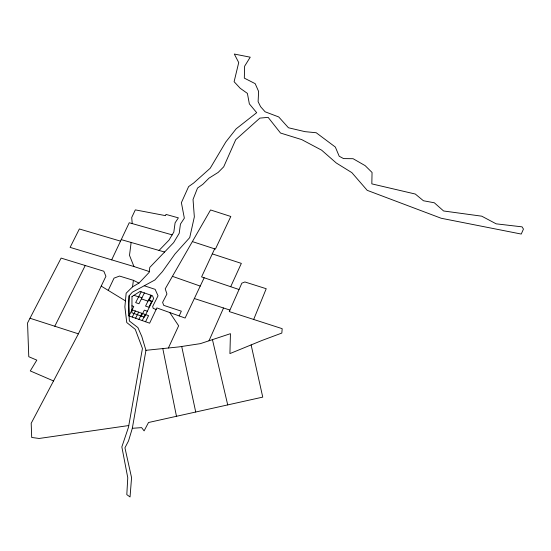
<?xml version="1.0" encoding="UTF-8"?>
<svg xmlns="http://www.w3.org/2000/svg" width="551" height="551" viewBox="0 0 551 551"><rect width="100%" height="100%" fill="white"/><g stroke="black" fill="none" stroke-linecap="round" stroke-linejoin="round"><path stroke-width="0.83" d="M204.166 277.766L185.102 318.044L156.877 307.933L149.624 323.175L128.982 315.888L129.12 295.804L132.316 292.237L154.817 280.018L162.414 271.643L174.977 253.997L189.723 237.598L194.345 216.88L193.029 199.462L197.527 188.049L202.837 184.31L209.029 178.131L218.196 172.394L223.699 166.829L235.732 139.692L259.858 118.114L268.123 117.356L280.521 133.039L301.721 139.603L321.612 150.154L336.262 162.979L351.855 172.635L367.2 190.336L441.172 218.251L521.26 234.058L523.45 229.078L522.066 226.854L496.175 223.837L481.753 216.185L443.596 210.978L434.312 202.782L423.423 200.75L415.302 194.042L371.829 183.876L372.056 172.47L365.141 165.631L353.095 158.709L343.576 158.598L339.202 156.236L335.332 147.041L316.212 132.743L305.006 131.655L288.449 127.763L278.723 116.943L265.107 111.791L260.589 106.687L258.116 101.659L258.612 91.418L255.189 83.662L244.32 78.125L244.63 66.196L250.23 57.187L234.306 54.046L238.721 62.559L234.106 81.7L240.243 88.318L247.392 93.388L249.355 103.884L256.697 112.686L236.159 128.831L225.82 141.965L210.206 168.255L193.635 183.049L188.621 186.589L181.389 202.665L184.344 218.155L180.439 224.105L179.213 233.287L173.62 242.647L149.782 267.407L149.225 272.304L139.079 283.007L132.516 286.878L126.151 293.208L124.87 306.9L126.764 322.542L135.257 329.34L142.44 348.439L128.466 427.314L121.847 446.895L127.77 477.745L126.806 494.626L130.043 496.954L131.565 477.662L124.939 447.811L128.521 440.931L132.323 428.299L145.946 350.319L141.821 336.53L137.908 327.604L129.354 320.971L128.493 304.462L129.12 295.804M131.138 242.454L129.499 255.354L133.955 266.539L149.314 271.547M132.516 286.878L133.411 280.321L119.533 276.058L114.023 278.138L108.23 290.384M253.674 319.463L266.223 288.724L244.913 281.974L241.841 283.173L229.257 311.577L282.195 328.671L281.823 333.066L262.138 340.401L229.919 353.59L230.442 333.679L200.406 343.631L178.923 346.91L145.946 350.319M208.981 340.793L223.527 307.995M179.192 315.93L181.327 311.17L163.709 305.364L162.621 302.354L166.939 294.007L165.224 288.855L210.551 209.952L230.807 216.481L215.407 249.107L192.375 241.593M230.69 286.713L241.338 263.385L212.293 253.887L201.583 276.898L239.017 289.516M168.386 347.998L178.648 325.772L169.784 312.555M212.293 253.887L214.649 248.859M111.674 259.852L129.23 222.749L172.16 234.857M128.782 425.537L39.128 438.465L31.703 437.46L31.193 423.285L78.394 333.837L105.923 276.265L103.829 271.23L61.12 258.095L27.55 322.969L28.776 356.704L36.807 360.14L30.284 370.926L53.53 380.955M145.567 321.743L148.57 315.647L132.033 309.827M142.241 320.572L145.25 314.476M141.373 316.109L144.328 310.165L147.365 311.232M151.642 295.453L149.101 300.564L152.124 301.617M138.914 319.394L141.944 313.312M150.946 295.212L145.54 306.074L148.846 307.224L151.814 301.232L148.522 300.081M135.601 318.223L138.632 312.148M54.79 326.233L85.24 265.513M132.288 317.052L135.332 310.991M144.39 292.939L138.955 303.766L135.67 302.616L141.159 291.816M128.982 315.888L133.776 306.466L131.944 305.826M159.039 250.43L168.978 240.153L173.827 232.081L175.094 222.831L178.379 217.859L165.968 214.408L165.582 215.655L135.319 209.876L131.717 217.493L132.212 223.589M132.323 428.299L141.614 427.624L144.107 430.875L148.515 422.507L262.744 397.119L251.132 344.947M121.241 239.63L164.597 252.021M120.524 241.138L79.358 228.975L70.108 247.385L133.955 266.539M29.981 318.244L78.394 333.837M194.345 298.518L229.884 310.055M144.245 285.755L155.141 289.351L158.041 295.811L152.689 306.432L153.185 308.381L156.153 309.448M138.673 296.658L141.951 297.802M133.983 295.295L138.597 296.906M141.414 298.876L147.985 301.163M172.422 276.333L200.227 286.086M133.411 280.321L138.935 283.097M101.219 286.107L125.435 300.874M212.445 339.643L227.715 404.902M181.706 346.483L195.722 412.017M162.8 348.576L176.472 416.294M131.992 296.555L131.909 312.775L144.424 317.183L153.667 298.497L152.434 295.729L140.071 291.438L131.992 296.555"/></g></svg>
